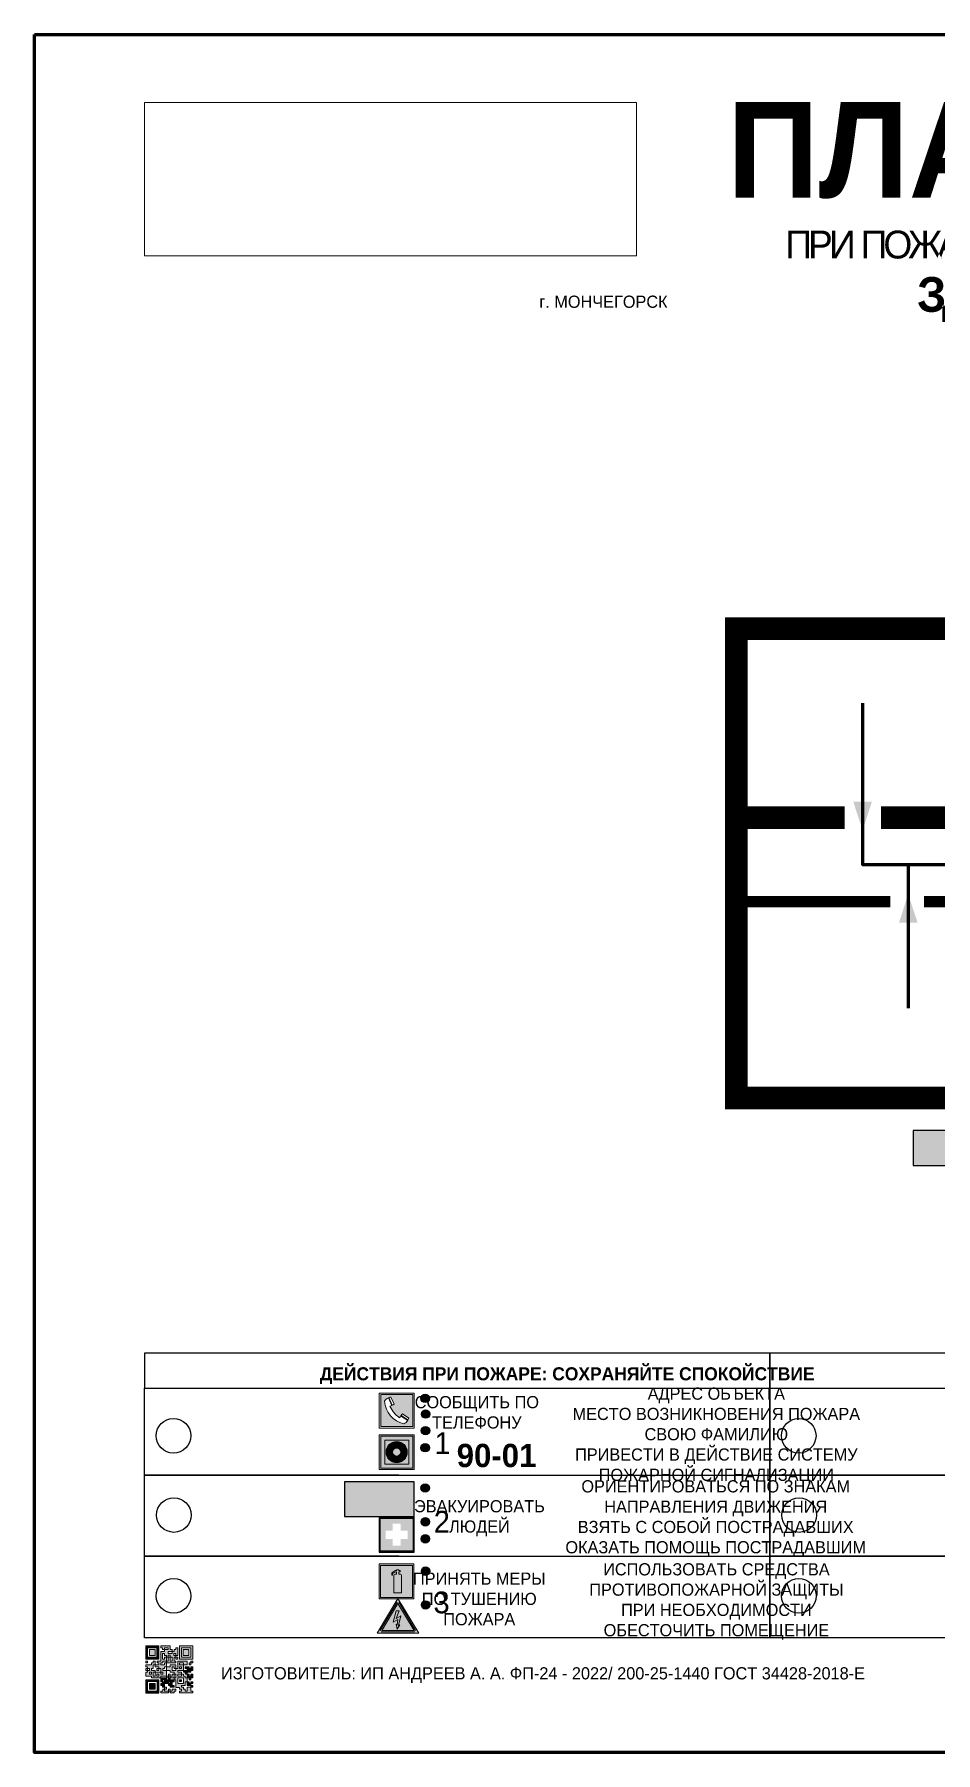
# Model space of a CAD drawing. Header units: millimetres. Extents: x 13810 to 67229, y 12374 to 21950.
# Drawn here: x 21915.8 to 22123, y 19873.2 to 20268.2 of the extents above; entities that cross this region are included whole.
import ezdxf

# ---------------------------------------------------------------- set-up
doc = ezdxf.new("R2010")
doc.units = ezdxf.units.MM
doc.layers.add('План_Штампы', color=7, linetype='Continuous')
doc.styles.add('обычный', font='arial.ttf')
picture_1 = doc.add_image_def('image1.jpg', size_in_pixel=(337, 105))

# ---------------------------------------------------------------- blocks, each defined once
blk = doc.blocks.new('A$C3E6D3DDE')
at = {"lineweight": 5}
h = blk.add_hatch(color=40, dxfattribs=at)
h.paths.add_polyline_path([(24.1, 1.45), (16.46, -11.35), (31.74, -11.35)])
h.paths.add_polyline_path([(24.09, -0.46), (30.03, -10.41), (18.14, -10.41)], flags=16)
h.paths.add_polyline_path([(24.54, -3.08), (23.41, -6.02), (25.13, -5.01), (24.33, -8.5), (24.82, -8.27), (23.79, -9.86), (23.4, -8.04), (23.8, -8.43), (24.04, -6.29), (22.39, -7.25), (23.44, -3.08)], flags=0)
h = blk.add_hatch(color=256, dxfattribs=at)
h.paths.add_polyline_path([(24.37, 0.03, 0.567511), (23.82, 0.03), (17.59, -10.4, 0.582454), (17.86, -10.88), (30.32, -10.88, 0.582149), (30.6, -10.4)])
h.paths.add_polyline_path([(24.09, -0.46), (18.14, -10.41), (30.03, -10.41)], flags=16)
h.paths.add_polyline_path([(24.54, -3.08), (23.41, -6.02), (25.13, -5.01), (24.33, -8.5), (24.82, -8.27), (23.79, -9.86), (23.4, -8.04), (23.8, -8.43), (24.04, -6.29), (22.39, -7.25), (23.44, -3.08)], flags=0)
h = blk.add_hatch(color=40, dxfattribs=at)
h.paths.add_polyline_path([(24.09, -0.46), (18.14, -10.41), (30.03, -10.41)])
h.paths.add_polyline_path([(24.82, -8.27), (23.79, -9.86), (23.4, -8.04), (23.8, -8.43), (24.04, -6.29), (22.39, -7.25), (23.44, -3.08), (24.54, -3.08), (23.41, -6.02), (25.13, -5.01), (24.33, -8.5)], flags=16)
at = {"color": 40, "lineweight": 5}
for p, q in [((16.46, -11.35), (24.1, 1.45)), ((24.1, 1.45), (31.74, -11.35))]:
    blk.add_line(p, q, dxfattribs=at)
at = {"lineweight": 5}
for p, q in [((17.59, -10.4), (23.82, 0.03)), ((24.37, 0.03), (30.6, -10.4)), ((18.14, -10.41), (24.09, -0.46)), ((23.44, -3.08), (22.39, -7.25)), ((22.39, -7.25), (24.04, -6.29)), ((23.41, -6.02), (24.54, -3.08)), ((25.13, -5.01), (23.41, -6.02)), ((24.54, -3.08), (23.44, -3.08)), ((24.04, -6.29), (23.8, -8.43)), ((24.09, -0.46), (30.03, -10.41)), ((24.33, -8.5), (25.13, -5.01)), ((17.86, -10.88), (30.32, -10.88)), ((18.14, -10.41), (30.03, -10.41)), ((23.8, -8.43), (23.4, -8.04)), ((23.4, -8.04), (23.79, -9.86)), ((23.79, -9.86), (24.82, -8.27)), ((24.82, -8.27), (24.33, -8.5))]:
    blk.add_line(p, q, dxfattribs=at)
at = {"color": 50, "lineweight": 5}
blk.add_line((31.74, -11.35), (16.46, -11.35), dxfattribs=at)
blk = doc.blocks.new('QR')
at = {"lineweight": 0}
h = blk.add_hatch(color=256, dxfattribs=at)
h.dxf.hatch_style = 1
h.paths.add_polyline_path([(9241.16, 2687.38), (9242.01, 2687.38), (9242.01, 2687.83), (9241.59, 2687.83), (9241.59, 2688.68), (9239.45, 2688.68), (9239.45, 2688.25), (9239.86, 2688.25), (9239.86, 2687.83), (9240.29, 2687.83), (9240.29, 2688.25), (9241.16, 2688.25), (9241.16, 2687.83), (9240.29, 2687.83), (9240.29, 2687.38), (9239.45, 2687.38), (9239.45, 2685.22), (9238.57, 2685.22), (9238.57, 2684.8), (9239.02, 2684.8), (9239.02, 2684.37), (9238.13, 2684.37), (9238.13, 2683.92), (9239.02, 2683.92), (9239.02, 2683.5), (9239.44, 2683.5), (9239.44, 2682.64), (9239.87, 2682.64), (9239.87, 2682.18), (9239.44, 2682.18), (9239.44, 2682.64), (9238.13, 2682.64), (9238.13, 2681.76), (9237.71, 2681.76), (9237.71, 2682.64), (9238.13, 2682.64), (9238.13, 2683.07), (9237.27, 2683.07), (9237.27, 2683.51), (9237.71, 2683.51), (9237.71, 2684.37), (9238.13, 2684.37), (9238.13, 2685.22), (9237.71, 2685.22), (9237.71, 2684.8), (9237.28, 2684.8), (9237.28, 2684.38), (9235.98, 2684.38), (9235.98, 2683.92), (9236.4, 2683.92), (9236.4, 2683.49), (9236.84, 2683.49), (9236.84, 2683.07), (9236.4, 2683.07), (9236.4, 2682.64), (9235.98, 2682.64), (9235.98, 2681.76), (9237.29, 2681.76), (9237.29, 2681.33), (9239.43, 2681.33), (9239.43, 2681.76), (9240.74, 2681.76), (9240.74, 2683.05), (9239.87, 2683.05), (9239.87, 2683.5), (9240.29, 2683.5), (9240.29, 2683.91), (9240.74, 2683.91), (9240.74, 2684.81), (9240.29, 2684.81), (9240.29, 2684.79), (9240.29, 2684.37), (9239.45, 2684.37), (9239.45, 2684.8), (9239.87, 2684.8), (9239.87, 2685.21), (9240.74, 2685.21), (9240.74, 2686.1), (9240.29, 2686.1), (9240.29, 2685.64), (9239.86, 2685.64), (9239.86, 2686.95), (9240.29, 2686.95), (9240.29, 2686.52), (9240.74, 2686.52), (9240.74, 2686.1), (9241.16, 2686.1), (9241.16, 2686.53), (9241.59, 2686.53), (9241.59, 2686.1), (9242.02, 2686.1), (9242.02, 2685.21), (9241.59, 2685.21), (9241.59, 2686.1), (9241.16, 2686.1), (9241.16, 2685.21), (9240.74, 2685.21), (9240.74, 2684.81), (9242.89, 2684.81), (9242.89, 2685.22), (9242.47, 2685.22), (9242.47, 2686.11), (9242.89, 2686.11), (9242.89, 2686.52), (9242.46, 2686.52), (9242.46, 2686.95), (9242.89, 2686.95), (9242.89, 2686.52), (9243.32, 2686.52), (9243.32, 2688.26), (9242.9, 2688.26), (9242.9, 2687.83), (9242.47, 2687.83), (9242.47, 2687.38), (9242.01, 2687.38), (9242.01, 2686.94), (9241.16, 2686.94)])
h.paths.add_polyline_path([(9239.02, 2682.18), (9239.02, 2681.76), (9238.54, 2681.76), (9238.54, 2682.18)], flags=16)
h.paths.add_polyline_path([(9237.27, 2682.65), (9237.27, 2682.19), (9236.83, 2682.19), (9236.83, 2682.65)], flags=16)
h = blk.add_hatch(color=256, dxfattribs=at)
h.dxf.hatch_style = 1
h.paths.add_polyline_path([(9238.15, 2687.83), (9236.83, 2687.83), (9236.83, 2686.52), (9238.15, 2686.52)], flags=0)
h.paths.add_polyline_path([(9239.01, 2685.65), (9239.01, 2688.68), (9235.98, 2688.68), (9235.98, 2685.65)])
h.paths.add_polyline_path([(9236.41, 2686.1), (9236.41, 2688.26), (9238.56, 2688.26), (9238.56, 2686.1)], flags=16)
h.paths.add_polyline_path([(9236.83, 2686.52), (9236.83, 2687.83), (9238.15, 2687.83), (9238.15, 2686.52)], flags=0)
h = blk.add_hatch(color=256, dxfattribs=at)
h.dxf.hatch_style = 1
h.paths.add_polyline_path([(9243.32, 2686.11), (9242.89, 2686.11), (9242.89, 2685.64), (9243.32, 2685.64)])
h.paths.add_polyline_path([(9239.02, 2683.07), (9239.02, 2683.5), (9238.56, 2683.5), (9238.56, 2683.07)])
h.paths.add_polyline_path([(9236.4, 2684.8), (9236.4, 2685.22), (9235.98, 2685.22), (9235.98, 2684.8)])
h.paths.add_polyline_path([(9236.4, 2683.07), (9236.4, 2683.49), (9235.98, 2683.49), (9235.98, 2683.07)])
h = blk.add_hatch(color=256, dxfattribs=at)
h.dxf.hatch_style = 1
h.paths.add_polyline_path([(9238.15, 2686.52), (9238.15, 2687.83), (9236.83, 2687.83), (9236.83, 2686.52)])
h.paths.add_polyline_path([(9245.91, 2686.52), (9245.91, 2687.83), (9244.59, 2687.83), (9244.59, 2686.52)], flags=0)
h.paths.add_polyline_path([(9246.77, 2685.65), (9246.77, 2688.68), (9243.74, 2688.68), (9243.74, 2685.65)])
h.paths.add_polyline_path([(9244.17, 2686.1), (9244.17, 2688.26), (9246.32, 2688.26), (9246.32, 2686.1)], flags=16)
h.paths.add_polyline_path([(9244.59, 2686.52), (9244.59, 2687.83), (9245.91, 2687.83), (9245.91, 2686.52)], flags=0)
h = blk.add_hatch(color=256, dxfattribs=at)
h.dxf.hatch_style = 1
h.paths.add_polyline_path([(9240.75, 2681.76), (9240.75, 2681.35), (9241.17, 2681.35), (9241.17, 2681.76)])
h.paths.add_polyline_path([(9241.6, 2682.18), (9241.17, 2682.18), (9241.17, 2681.76), (9241.6, 2681.76)])
h.paths.add_polyline_path([(9242.47, 2681.34), (9242.47, 2682.19), (9242.02, 2682.19), (9242.02, 2681.76), (9241.6, 2681.76), (9241.6, 2681.34)])
h.paths.add_polyline_path([(9239.87, 2678.3), (9239.44, 2678.3), (9239.44, 2677.89), (9241.17, 2677.89), (9241.17, 2678.3), (9240.28, 2678.3), (9240.28, 2678.73), (9239.87, 2678.73)])
h.paths.add_polyline_path([(9240.75, 2678.73), (9240.75, 2679.19), (9240.28, 2679.19), (9240.28, 2678.73)])
h.paths.add_polyline_path([(9241.6, 2678.73), (9241.17, 2678.73), (9241.17, 2678.3), (9241.6, 2678.3)])
h.paths.add_polyline_path([(9242.02, 2678.3), (9241.6, 2678.3), (9241.6, 2677.89), (9242.48, 2677.89), (9242.48, 2678.31), (9242.9, 2678.31), (9242.9, 2678.73), (9242.02, 2678.73)])
h.paths.add_polyline_path([(9246.36, 2684.37), (9246.36, 2684.79), (9245.93, 2684.79), (9245.93, 2684.37)])
h.paths.add_polyline_path([(9246.78, 2685.2), (9246.36, 2685.2), (9246.36, 2684.79), (9246.78, 2684.79)])
h.paths.add_polyline_path([(9245.91, 2687.83), (9244.59, 2687.83), (9244.59, 2686.52), (9245.91, 2686.52)])
h = blk.add_hatch(color=256, dxfattribs=at)
h.dxf.hatch_style = 1
h.paths.add_polyline_path([(9243.32, 2682.64), (9243.32, 2683.07), (9244.62, 2683.07), (9244.62, 2684.37), (9243.74, 2684.37), (9243.74, 2684.8), (9244.62, 2684.8), (9244.62, 2684.37), (9245.48, 2684.37), (9245.48, 2685.22), (9243.32, 2685.22), (9243.32, 2683.5), (9242.89, 2683.5), (9242.89, 2683.06), (9242.01, 2683.06), (9242.01, 2683.91), (9242.47, 2683.91), (9242.47, 2683.5), (9242.89, 2683.5), (9242.89, 2684.38), (9241.59, 2684.38), (9241.59, 2683.91), (9240.74, 2683.91), (9240.74, 2683.05), (9241.59, 2683.05), (9241.59, 2682.64), (9242.47, 2682.64), (9242.47, 2682.19), (9242.91, 2682.19), (9242.91, 2681.34), (9242.48, 2681.34), (9242.48, 2680.91), (9242.91, 2680.91), (9242.91, 2679.17), (9243.75, 2679.17), (9243.75, 2678.73), (9244.2, 2678.73), (9244.2, 2678.3), (9243.75, 2678.3), (9243.75, 2677.88), (9246.78, 2677.88), (9246.78, 2678.3), (9246.35, 2678.3), (9246.35, 2679.19), (9245.48, 2679.19), (9245.48, 2678.31), (9245.05, 2678.31), (9245.05, 2678.73), (9244.62, 2678.73), (9244.62, 2679.19), (9244.2, 2679.19), (9244.2, 2679.61), (9245.05, 2679.61), (9245.05, 2680.46), (9245.48, 2680.46), (9245.48, 2681.34), (9245.04, 2681.34), (9245.04, 2681.76), (9244.63, 2681.76), (9244.63, 2682.19), (9244.21, 2682.19), (9244.21, 2681.76), (9243.32, 2681.76), (9243.32, 2682.19), (9244.21, 2682.19), (9244.21, 2682.64)])
h.paths.add_polyline_path([(9243.75, 2683.49), (9243.75, 2683.92), (9244.21, 2683.92), (9244.21, 2683.49)], flags=16)
h.paths.add_polyline_path([(9243.32, 2681.34), (9244.63, 2681.34), (9244.63, 2680.04), (9243.32, 2680.04)], flags=16)
h.paths.add_polyline_path([(9243.76, 2680.89), (9244.18, 2680.89), (9244.18, 2680.48), (9243.76, 2680.48)], flags=0)
h = blk.add_hatch(color=256, dxfattribs=at)
h.dxf.hatch_style = 1
h.paths.add_polyline_path([(9246.36, 2683.07), (9246.78, 2683.07), (9246.78, 2683.92), (9246.36, 2683.92), (9246.36, 2683.49), (9245.92, 2683.49), (9245.92, 2683.92), (9245.06, 2683.92), (9245.06, 2683.49), (9245.48, 2683.49), (9245.48, 2683.07), (9244.62, 2683.07), (9244.62, 2682.65), (9245.05, 2682.65), (9245.05, 2682.18), (9245.48, 2682.18), (9245.48, 2682.65), (9246.36, 2682.65)])
h.paths.add_polyline_path([(9246.78, 2682.18), (9246.36, 2682.18), (9246.36, 2681.75), (9245.92, 2681.75), (9245.92, 2682.18), (9245.48, 2682.18), (9245.48, 2681.34), (9245.48, 2681.34), (9245.94, 2681.34), (9245.94, 2680.91), (9246.36, 2680.91), (9246.36, 2681.34), (9246.78, 2681.34)])
h = blk.add_hatch(color=256, dxfattribs=at)
h.dxf.hatch_style = 1
h.paths.add_polyline_path([(9235.98, 2680.9), (9235.98, 2677.86), (9239.02, 2677.86), (9239.02, 2680.9)])
h.paths.add_polyline_path([(9238.57, 2680.48), (9238.57, 2678.32), (9236.41, 2678.32), (9236.41, 2680.48)], flags=16)
h.paths.add_polyline_path([(9238.15, 2680.05), (9238.15, 2678.74), (9236.83, 2678.74), (9236.83, 2680.05)], flags=0)
h = blk.add_hatch(color=256, dxfattribs=at)
h.dxf.hatch_style = 1
h.paths.add_polyline_path([(9238.15, 2680.05), (9236.83, 2680.05), (9236.83, 2678.74), (9238.15, 2678.74)])
h = blk.add_hatch(color=256, dxfattribs=at)
h.dxf.hatch_style = 1
h.paths.add_polyline_path([(9242.02, 2680.46), (9242.48, 2680.46), (9242.48, 2680.91), (9241.58, 2680.91), (9241.58, 2681.35), (9241.17, 2681.35), (9241.17, 2680.91), (9240.75, 2680.91), (9240.75, 2681.33), (9239.43, 2681.33), (9239.43, 2680.46), (9239.86, 2680.46), (9239.86, 2680.92), (9240.3, 2680.92), (9240.3, 2680.46), (9239.86, 2680.46), (9239.86, 2680.04), (9239.44, 2680.04), (9239.44, 2679.62), (9239.86, 2679.62), (9239.86, 2679.19), (9240.29, 2679.19), (9240.29, 2680.03), (9241.18, 2680.03), (9241.18, 2680.47), (9241.6, 2680.47), (9241.6, 2680.03), (9241.18, 2680.03), (9241.18, 2679.61), (9241.6, 2679.61), (9241.6, 2679.19), (9242.47, 2679.19), (9242.47, 2679.6), (9242.02, 2679.6)])
h = blk.add_hatch(color=256, dxfattribs=at)
h.dxf.hatch_style = 1
h.paths.add_polyline_path([(9244.18, 2680.48), (9244.18, 2680.89), (9243.76, 2680.89), (9243.76, 2680.48)])
h = blk.add_hatch(color=256, dxfattribs=at)
h.dxf.hatch_style = 1
h.paths.add_polyline_path([(9245.93, 2680.04), (9245.93, 2680.46), (9245.48, 2680.46), (9245.48, 2679.62), (9246.35, 2679.62), (9246.35, 2680.04)])
h.paths.add_polyline_path([(9246.78, 2680.04), (9246.78, 2680.46), (9246.35, 2680.46), (9246.35, 2680.04)])
h.paths.add_polyline_path([(9246.78, 2679.18), (9246.78, 2679.62), (9246.35, 2679.62), (9246.35, 2679.18)])
for points in [[(9237.71, 2685.22), (9238.13, 2685.22), (9238.13, 2684.37), (9237.71, 2684.37), (9237.71, 2683.51), (9237.27, 2683.51), (9237.27, 2683.07), (9238.13, 2683.07), (9238.13, 2682.64), (9237.71, 2682.64), (9237.71, 2681.76), (9238.13, 2681.76), (9238.13, 2682.64), (9239.44, 2682.64), (9239.44, 2683.5), (9239.02, 2683.5), (9239.02, 2683.07), (9238.56, 2683.07), (9238.56, 2683.5), (9239.02, 2683.5), (9239.02, 2683.92), (9238.13, 2683.92), (9238.13, 2684.37), (9239.02, 2684.37), (9239.02, 2684.8), (9238.57, 2684.8), (9238.57, 2685.22), (9239.45, 2685.22), (9239.45, 2687.38), (9240.29, 2687.38), (9240.29, 2687.83), (9239.86, 2687.83), (9239.86, 2688.25), (9239.45, 2688.25), (9239.45, 2688.68), (9241.59, 2688.68), (9241.59, 2687.83), (9242.01, 2687.83), (9242.01, 2687.38), (9242.47, 2687.38), (9242.47, 2687.83), (9242.9, 2687.83), (9242.9, 2688.26), (9243.32, 2688.26), (9243.32, 2686.52), (9242.89, 2686.52), (9242.89, 2686.11), (9243.32, 2686.11), (9243.32, 2685.64), (9242.89, 2685.64), (9242.89, 2686.11), (9242.47, 2686.11), (9242.47, 2685.22), (9242.89, 2685.22), (9242.89, 2684.81), (9240.74, 2684.81), (9240.74, 2683.91), (9241.59, 2683.91), (9241.59, 2684.38), (9242.89, 2684.38), (9242.89, 2683.5), (9242.47, 2683.5), (9242.47, 2683.91), (9242.01, 2683.91), (9242.01, 2683.06), (9242.89, 2683.06), (9242.89, 2683.5), (9243.32, 2683.5), (9243.32, 2685.22), (9245.48, 2685.22), (9245.48, 2684.37), (9244.62, 2684.37), (9244.62, 2683.07), (9245.48, 2683.07), (9245.48, 2683.49), (9245.06, 2683.49), (9245.06, 2683.92), (9245.92, 2683.92), (9245.92, 2683.49), (9246.36, 2683.49), (9246.36, 2683.92), (9246.78, 2683.92), (9246.78, 2683.07), (9246.36, 2683.07), (9246.36, 2682.65), (9245.48, 2682.65), (9245.48, 2682.18), (9245.92, 2682.18), (9245.92, 2681.75), (9246.36, 2681.75), (9246.36, 2682.18), (9246.78, 2682.18), (9246.78, 2681.34), (9246.36, 2681.34), (9246.36, 2680.91), (9245.94, 2680.91), (9245.94, 2681.34), (9245.48, 2681.34), (9245.48, 2680.46), (9245.93, 2680.46), (9245.93, 2680.04), (9246.35, 2680.04), (9246.35, 2680.46), (9246.78, 2680.46), (9246.78, 2680.04), (9246.78, 2680.04), (9246.35, 2680.04), (9246.35, 2679.62), (9246.78, 2679.62), (9246.78, 2679.18), (9246.35, 2679.18), (9246.35, 2678.3), (9246.78, 2678.3), (9246.78, 2677.88), (9243.75, 2677.88), (9243.75, 2678.3), (9244.2, 2678.3), (9244.2, 2678.73), (9243.75, 2678.73), (9243.75, 2679.17), (9242.91, 2679.17), (9242.91, 2680.91), (9242.48, 2680.91), (9242.48, 2680.46), (9242.02, 2680.46), (9242.02, 2679.6), (9242.47, 2679.6), (9242.47, 2679.19), (9241.6, 2679.19), (9241.6, 2679.61), (9241.18, 2679.61), (9241.18, 2680.03), (9240.29, 2680.03), (9240.29, 2679.19), (9240.75, 2679.19), (9240.75, 2678.73), (9240.28, 2678.73), (9240.28, 2678.3), (9241.17, 2678.3), (9241.17, 2678.73), (9241.6, 2678.73), (9241.6, 2678.3), (9242.02, 2678.3), (9242.02, 2678.73), (9242.9, 2678.73), (9242.9, 2678.31), (9242.48, 2678.31), (9242.48, 2677.89), (9241.6, 2677.89), (9241.6, 2678.3), (9241.17, 2678.3), (9241.17, 2677.89), (9239.44, 2677.89), (9239.44, 2678.3), (9239.87, 2678.3), (9239.87, 2678.73), (9240.28, 2678.73), (9240.28, 2679.19), (9240.29, 2679.19), (9239.86, 2679.19), (9239.86, 2679.62), (9239.44, 2679.62), (9239.44, 2680.04), (9239.86, 2680.04), (9239.86, 2680.46), (9239.43, 2680.46), (9239.43, 2681.33), (9237.29, 2681.33), (9237.29, 2681.76), (9235.98, 2681.76), (9235.98, 2682.64), (9236.4, 2682.64), (9236.4, 2683.07), (9235.98, 2683.07), (9235.98, 2683.49), (9236.4, 2683.49), (9236.4, 2683.92), (9235.98, 2683.92), (9235.98, 2684.38), (9237.28, 2684.38), (9237.28, 2684.8), (9237.71, 2684.8), (9237.71, 2685.22), (9237.92, 2685.22)], [(9240.74, 2686.1), (9240.74, 2686.52), (9240.29, 2686.52), (9240.29, 2686.95), (9239.86, 2686.95), (9239.86, 2685.64), (9240.29, 2685.64), (9240.29, 2686.1), (9240.74, 2686.1), (9240.74, 2686.52)], [(9240.74, 2683.05), (9240.74, 2681.76), (9239.43, 2681.76), (9239.43, 2681.33), (9240.75, 2681.33), (9240.75, 2681.35), (9240.75, 2680.91), (9241.17, 2680.91), (9241.17, 2681.35), (9241.58, 2681.35), (9241.58, 2680.91), (9242.48, 2680.91), (9242.48, 2681.34), (9242.91, 2681.34), (9242.91, 2682.19), (9242.47, 2682.19), (9242.47, 2682.64), (9241.59, 2682.64), (9241.59, 2683.05), (9240.74, 2683.05)], [(9240.74, 2685.21), (9239.87, 2685.21), (9239.87, 2684.8), (9239.45, 2684.8), (9239.45, 2684.37), (9240.29, 2684.37), (9240.29, 2684.79), (9240.29, 2684.81), (9240.74, 2684.81), (9240.74, 2685.21), (9239.87, 2685.21)], [(9240.74, 2683.91), (9240.29, 2683.91), (9240.29, 2683.5), (9239.87, 2683.5), (9239.87, 2683.05), (9240.74, 2683.05), (9240.74, 2683.91)], [(9241.6, 2681.76), (9242.02, 2681.76), (9242.02, 2682.19), (9242.47, 2682.19), (9242.47, 2681.34), (9241.6, 2681.34), (9241.6, 2681.76)], [(9244.62, 2683.07), (9243.32, 2683.07), (9243.32, 2682.64), (9244.21, 2682.64), (9244.21, 2682.19), (9243.32, 2682.19), (9243.32, 2681.76), (9244.21, 2681.76), (9244.21, 2682.19), (9244.63, 2682.19), (9244.63, 2681.76), (9245.04, 2681.76), (9245.04, 2681.34), (9245.48, 2681.34)], [(9244.62, 2684.37), (9244.62, 2684.8), (9243.74, 2684.8), (9243.74, 2684.37), (9244.62, 2684.37)], [(9245.48, 2682.18), (9245.05, 2682.18), (9245.05, 2682.65), (9244.62, 2682.65), (9244.62, 2683.07)], [(9245.48, 2682.18), (9245.48, 2681.34)], [(9239.86, 2680.46), (9239.86, 2680.92), (9240.3, 2680.92), (9240.3, 2680.46), (9239.86, 2680.46)], [(9245.48, 2680.46), (9245.05, 2680.46), (9245.05, 2679.61), (9244.2, 2679.61), (9244.2, 2679.19), (9244.62, 2679.19), (9244.62, 2678.73), (9245.05, 2678.73), (9245.05, 2678.31), (9245.48, 2678.31), (9245.48, 2679.19), (9246.35, 2679.19), (9246.35, 2679.07)], [(9246.35, 2679.62), (9245.48, 2679.62), (9245.48, 2680.46)], [(9245.48, 2680.46), (9245.48, 2679.62), (9246.35, 2679.62), (9246.35, 2680.04), (9245.93, 2680.04), (9245.93, 2680.46), (9245.48, 2680.46), (9245.48, 2679.62)], [(9246.35, 2679.62), (9246.35, 2679.18)]]:
    blk.add_lwpolyline(points, dxfattribs=at)
for points in [[(9235.98, 2685.65), (9239.01, 2685.65), (9239.01, 2688.68), (9235.98, 2688.68)], [(9236.41, 2688.26), (9238.56, 2688.26), (9238.56, 2686.1), (9236.41, 2686.1)], [(9236.83, 2687.83), (9238.15, 2687.83), (9238.15, 2686.52), (9236.83, 2686.52)], [(9240.29, 2687.83), (9241.16, 2687.83), (9241.16, 2688.25), (9240.29, 2688.25)], [(9240.29, 2688.25), (9241.16, 2688.25), (9241.16, 2687.83), (9240.29, 2687.83)], [(9241.16, 2686.1), (9240.74, 2686.1), (9240.74, 2685.21), (9241.16, 2685.21)], [(9242.01, 2687.38), (9241.16, 2687.38), (9241.16, 2686.94), (9242.01, 2686.94)], [(9241.16, 2687.38), (9242.01, 2687.38), (9242.01, 2686.94), (9241.16, 2686.94)], [(9241.16, 2686.53), (9241.59, 2686.53), (9241.59, 2686.1), (9241.16, 2686.1)], [(9241.59, 2686.1), (9242.02, 2686.1), (9242.02, 2685.21), (9241.59, 2685.21)], [(9242.89, 2686.52), (9242.46, 2686.52), (9242.46, 2686.95), (9242.89, 2686.95)], [(9243.74, 2685.65), (9246.77, 2685.65), (9246.77, 2688.68), (9243.74, 2688.68)], [(9244.17, 2688.26), (9246.32, 2688.26), (9246.32, 2686.1), (9244.17, 2686.1)], [(9244.59, 2687.83), (9245.91, 2687.83), (9245.91, 2686.52), (9244.59, 2686.52)], [(9235.98, 2684.8), (9236.4, 2684.8), (9236.4, 2685.22), (9235.98, 2685.22)], [(9236.4, 2683.07), (9236.84, 2683.07), (9236.84, 2683.49), (9236.4, 2683.49)], [(9236.83, 2682.19), (9237.27, 2682.19), (9237.27, 2682.65), (9236.83, 2682.65)], [(9238.54, 2682.18), (9239.02, 2682.18), (9239.02, 2681.76), (9238.54, 2681.76)], [(9239.44, 2682.64), (9239.87, 2682.64), (9239.87, 2682.18), (9239.44, 2682.18)], [(9241.17, 2682.18), (9241.6, 2682.18), (9241.6, 2681.76), (9241.17, 2681.76)], [(9243.75, 2683.92), (9244.21, 2683.92), (9244.21, 2683.49), (9243.75, 2683.49)], [(9245.93, 2684.79), (9246.36, 2684.79), (9246.36, 2684.37), (9245.93, 2684.37)], [(9246.36, 2685.2), (9246.78, 2685.2), (9246.78, 2684.79), (9246.36, 2684.79)], [(9235.98, 2677.86), (9239.02, 2677.86), (9239.02, 2680.9), (9235.98, 2680.9)], [(9236.41, 2680.48), (9238.57, 2680.48), (9238.57, 2678.32), (9236.41, 2678.32)], [(9236.83, 2680.05), (9238.15, 2680.05), (9238.15, 2678.74), (9236.83, 2678.74)], [(9240.75, 2681.76), (9241.17, 2681.76), (9241.17, 2681.35), (9240.75, 2681.35)], [(9241.18, 2680.03), (9241.6, 2680.03), (9241.6, 2680.47), (9241.18, 2680.47)], [(9243.32, 2680.04), (9244.63, 2680.04), (9244.63, 2681.34), (9243.32, 2681.34)], [(9243.76, 2680.89), (9244.18, 2680.89), (9244.18, 2680.48), (9243.76, 2680.48)]]:
    blk.add_lwpolyline(points, close=True, dxfattribs=at)
blk = doc.blocks.new('A$C456E1F9C')
at = {"lineweight": 5}
h = blk.add_hatch(color=242, dxfattribs=at)
h.paths.add_polyline_path([(0.51, -1.47), (0.51, -13.26), (12.29, -13.26), (12.29, -1.47)])
h.paths.add_polyline_path([(5.42, -4.95, -0.254479), (4.78, -5.4), (3.52, -2.53, -0.209735), (4.23, -2.4)], flags=16)
h.paths.add_polyline_path([(8.53, -8.6), (10.87, -10.17), (10.54, -10.76), (8.03, -9.13, -0.192251)], flags=16)
h.paths.add_polyline_path([(4.61, -5.49, 0.005518), (3.87, -5.72, 0.128647), (7.49, -10.01, 0.00809), (7.83, -9.33), (10.47, -10.97, -0.16736), (8.99, -12.25, -0.327862), (1.95, -3.95, -0.166952), (3.36, -2.62)], flags=16)
at = {"color": 242, "lineweight": 5}
for p, q in [((0, -13.77), (0, -0.97)), ((12.8, -0.97), (0, -0.97)), ((4.61, -5.49), (3.36, -2.62)), ((3.52, -2.53), (4.78, -5.4)), ((4.23, -2.4), (5.42, -4.95)), ((12.8, -13.77), (12.8, -0.97)), ((7.83, -9.33), (10.47, -10.97)), ((8.03, -9.13), (10.54, -10.76)), ((10.81, -10.12), (8.53, -8.6)), ((10.54, -10.76), (10.8, -10.3)), ((10.8, -10.3), (10.81, -10.12)), ((0, -13.77), (12.8, -13.77))]:
    blk.add_line(p, q, dxfattribs=at)
blk.add_lwpolyline([(0.51, -1.47), (12.29, -1.47), (12.29, -13.26), (0.51, -13.26)], close=True, dxfattribs=at)
for centre, radius, start, end in [((4.59, -5.34), 2.99, 114.28453, 152.19739), ((11.12, -3.31), 9.19, 183.99153, 256.60086), ((4.02, -3.27), 0.891, 76.32839, 123.70924), ((14.98, -39.1), 35.17, 107.14873, 108.41345), ((13.86, -0.94), 11.08, 205.55365, 234.87622), ((4.68, -4.59), 0.824, 276.9621, 334.07228), ((-13.31, 0.8), 23.44, 332.54871, 334.40268), ((8.94, -9.5), 0.989, 114.40924, 157.93883), ((7.87, -9.46), 3, 291.92908, 329.9329)]:
    blk.add_arc(centre, radius, start, end, dxfattribs=at)
blk = doc.blocks.new('A$C54414219')
at = {"true_color": 0xffffff}
h = blk.add_hatch(color=7, dxfattribs=at)
h.paths.add_polyline_path([(2.39, -9.45), (2.39, -18.3), (11.23, -18.3), (11.23, -9.45)], flags=0)
h.paths.add_polyline_path([(10.71, -13.87, -1), (2.92, -13.87, -1)], flags=0)
h.paths.add_polyline_path([(8.3, -13.87, -1), (5.33, -13.87, -1)], flags=0)
h.paths.add_polyline_path([(0.41, -7.47), (0.41, -20.27), (13.21, -20.27), (13.21, -7.47)])
h.paths.add_polyline_path([(0.92, -19.77), (12.71, -19.77), (12.71, -7.98), (0.92, -7.98)], flags=16)
h.paths.add_polyline_path([(11.23, -9.45), (11.23, -18.3), (2.39, -18.3), (2.39, -9.45)], flags=0)
at = {"lineweight": 5}
h = blk.add_hatch(color=242, dxfattribs=at)
h.paths.add_polyline_path([(12.71, -7.98), (0.92, -7.98), (0.92, -19.77), (12.71, -19.77)])
h.paths.add_polyline_path([(11.23, -18.3), (2.39, -18.3), (2.39, -9.45), (11.23, -9.45)], flags=16)
h.paths.add_polyline_path([(10.71, -13.87, -1), (2.92, -13.87, -1)], flags=0)
h.paths.add_polyline_path([(8.3, -13.87, -1), (5.33, -13.87, -1)], flags=0)
at = {"true_color": 0xffffff}
h = blk.add_hatch(color=7, dxfattribs=at)
h.paths.add_polyline_path([(2.39, -9.45), (2.39, -18.3), (11.23, -18.3), (11.23, -9.45)])
h.paths.add_polyline_path([(10.71, -13.87, -1), (2.92, -13.87, -1)], flags=16)
h.paths.add_polyline_path([(8.3, -13.87, -1), (5.33, -13.87, -1)], flags=0)
at = {"lineweight": 5}
h = blk.add_hatch(color=242, dxfattribs=at)
h.paths.add_polyline_path([(2.92, -13.87, 1), (10.71, -13.87, 1)])
h.paths.add_polyline_path([(8.3, -13.87, -1), (5.33, -13.87, -1)], flags=16)
at = {"color": 242, "lineweight": 5}
for p, q in [((0.41, -20.27), (0.41, -7.47)), ((0.41, -7.47), (13.21, -7.47)), ((0.41, -7.47), (13.21, -7.47)), ((13.21, -20.27), (13.21, -7.47)), ((0.41, -20.27), (13.21, -20.27))]:
    blk.add_line(p, q, dxfattribs=at)
for points in [[(0.92, -7.98), (12.71, -7.98), (12.71, -19.77), (0.92, -19.77)], [(2.39, -9.45), (11.23, -9.45), (11.23, -18.3), (2.39, -18.3)]]:
    blk.add_lwpolyline(points, close=True, dxfattribs=at)
for radius in [3.89, 1.49]:
    blk.add_circle((6.81, -13.87), radius, dxfattribs=at)
blk = doc.blocks.new('A$C32E8229D')
at = {"true_color": 0xffffff}
blk.add_hatch(color=7, dxfattribs=at).paths.add_polyline_path([(0, 0), (0, -8), (16, -8), (16, 0)])
h = blk.add_hatch(color=126)
h.paths.add_polyline_path([(0.2, -0.2), (15.8, -0.2), (15.8, -7.8), (0.2, -7.8)])
h.paths.add_polyline_path([(13.49, -2.05), (12.08, -2.05), (11.37, -2.63, 0.162397), (11.29, -2.84), (11.29, -3.63), (10.35, -3.63), (10.35, -4.05), (11.68, -4.05), (11.68, -3.48), (12.26, -4.28), (11.29, -5.1), (11.29, -6.78), (11.85, -6.78), (11.85, -5.44), (12.8, -4.64), (12.8, -5.94), (14.46, -5.94), (14.46, -5.39), (13.45, -5.39), (13.45, -3.97), (12.46, -2.59), (13.15, -2.59), (13.69, -3.34), (14.18, -3)], flags=16)
h.paths.add_polyline_path([(10.74, -1.82, 1), (11.8, -1.82, 1)], flags=16)
h.paths.add_polyline_path([(9.39, -3.59), (5.99, -3.59), (6.56, -3.03), (5.91, -3.03), (5.1, -3.83), (5.91, -4.64), (6.56, -4.64), (5.99, -4.09), (9.39, -4.09)], flags=16)
h.paths.add_polyline_path([(4.29, -1.08), (1.72, -1.08), (1.72, -6.6), (4.29, -6.6)], flags=16)
at = {"color": 126}
blk.add_lwpolyline([(16, -8), (0, -8), (0, 0), (16, 0)], close=True, dxfattribs=at)
blk = doc.blocks.new('A$C18900ED3')
h = blk.add_hatch(color=126)
h.paths.add_polyline_path([(-0.18, -0.18), (-7.02, -0.18), (-7.02, -7.02), (-0.18, -7.02)])
h.paths.add_polyline_path([(-5.89, -4.46), (-5.89, -2.77), (-4.46, -2.77), (-4.46, -1.31), (-2.77, -1.31), (-2.77, -2.77), (-1.33, -2.77), (-1.33, -4.46), (-2.77, -4.46), (-2.77, -5.89), (-4.46, -5.89), (-4.46, -4.46)], flags=16)
at = {"color": 126}
for p, q in [((-7.2, 0), (-7.2, -7.2)), ((0, 0), (-7.2, 0)), ((0, -7.2), (0, 0)), ((-7.02, -7.02), (-7.02, -0.18)), ((-7.02, -0.18), (-0.18, -0.18)), ((-0.18, -0.18), (-0.18, -7.02)), ((-0.18, -7.02), (-7.02, -7.02)), ((-7.2, -7.2), (0, -7.2))]:
    blk.add_line(p, q, dxfattribs=at)
blk = doc.blocks.new('A$C3AD82952')
at = {"true_color": 0xf5f5ff}
h = blk.add_hatch(color=7, dxfattribs=at)
h.dxf.hatch_style = 1
h.paths.add_polyline_path([(8.21, 8.73, 0.414214), (7.89, 9.05), (7.22, 9.05), (7.22, 9.92), (7.59, 9.92, 1), (7.57, 10.36), (7.22, 10.36), (7.22, 10.6), (6.43, 10.6), (6.43, 10.36), (6.01, 10.36), (4.74, 9.59), (4.74, 8.69), (4.98, 8.73), (4.98, 9.26), (6.12, 9.91), (6.43, 9.91), (6.43, 9.05), (5.76, 9.05, 0.414214), (5.44, 8.73), (5.44, 2.2), (8.21, 2.2)], flags=0)
h.paths.add_polyline_path([(12.8, 12.8), (0, 12.8), (0, 0), (12.8, 0)])
h.paths.add_polyline_path([(0.51, 12.29), (12.29, 12.29), (12.29, 0.51), (0.51, 0.51)], flags=16)
h.paths.add_polyline_path([(4.74, 9.59), (6.01, 10.36), (6.43, 10.36), (6.43, 10.6), (7.22, 10.6), (7.22, 10.36), (7.59, 10.36, -0.94586), (7.59, 9.92), (7.22, 9.92), (7.22, 9.05), (7.89, 9.05, -0.414214), (8.21, 8.73), (8.21, 2.2), (5.44, 2.2), (5.44, 8.73, -0.414214), (5.76, 9.05), (6.43, 9.05), (6.43, 9.91), (6.12, 9.91), (4.98, 9.26), (4.98, 8.73), (4.74, 8.69)], flags=0)
h = blk.add_hatch(color=242)
h.dxf.hatch_style = 1
h.paths.add_polyline_path([(12.29, 12.29), (0.51, 12.29), (0.51, 0.51), (12.29, 0.51)])
h.paths.add_polyline_path([(4.74, 8.69), (4.74, 9.59), (6.01, 10.36), (6.43, 10.36), (6.43, 10.6), (7.22, 10.6), (7.22, 10.36), (7.59, 10.36, -0.94586), (7.59, 9.92), (7.22, 9.92), (7.22, 9.05), (7.89, 9.05, -0.414214), (8.21, 8.73), (8.21, 2.2), (5.44, 2.2), (5.44, 8.73, -0.414214), (5.76, 9.05), (6.43, 9.05), (6.43, 9.91), (6.12, 9.91), (4.98, 9.26), (4.98, 8.73)], flags=16)
h = blk.add_hatch(color=7, dxfattribs=at)
h.dxf.hatch_style = 1
h.paths.add_polyline_path([(8.21, 8.73, 0.414214), (7.89, 9.05), (7.22, 9.05), (7.22, 9.92), (7.59, 9.92, 1), (7.57, 10.36), (7.22, 10.36), (7.22, 10.6), (6.43, 10.6), (6.43, 10.36), (6.01, 10.36), (4.74, 9.59), (4.74, 8.69), (4.98, 8.73), (4.98, 9.26), (6.12, 9.91), (6.43, 9.91), (6.43, 9.05), (5.76, 9.05, 0.414214), (5.44, 8.73), (5.44, 2.2), (8.21, 2.2)])
at = {"color": 242, "lineweight": 5}
for p, q in [((0, 0), (0, 12.8)), ((0, 12.8), (12.8, 12.8)), ((12.8, 0), (12.8, 12.8)), ((6.01, 10.36), (4.74, 9.59)), ((4.74, 9.59), (4.74, 8.69)), ((4.74, 8.69), (4.98, 8.73)), ((4.98, 9.26), (6.12, 9.91)), ((4.98, 8.73), (4.98, 9.26)), ((5.44, 2.2), (5.44, 8.73)), ((5.76, 9.05), (6.43, 9.05)), ((6.01, 10.36), (6.43, 10.36)), ((6.12, 9.91), (6.43, 9.91)), ((7.22, 10.6), (6.43, 10.6)), ((6.43, 10.6), (6.43, 10.36)), ((6.43, 9.91), (6.43, 9.05)), ((7.22, 10.36), (7.22, 10.6)), ((7.59, 10.36), (7.22, 10.36)), ((7.22, 9.05), (7.22, 9.92)), ((7.59, 9.92), (7.22, 9.92)), ((7.89, 9.05), (7.22, 9.05)), ((8.21, 2.2), (8.21, 8.73)), ((0, 0), (12.8, 0)), ((5.44, 2.2), (8.21, 2.2))]:
    blk.add_line(p, q, dxfattribs=at)
blk.add_lwpolyline([(0.51, 12.29), (12.29, 12.29), (12.29, 0.51), (0.51, 0.51)], close=True, dxfattribs=at)
for centre, radius, start, end in [((5.76, 8.73), 0.32, 90, 180), ((7.58, 10.14), 0.223, 273.18746, 86.81254), ((7.89, 8.73), 0.32, 0, 90)]:
    blk.add_arc(centre, radius, start, end, dxfattribs=at)
blk = doc.blocks.new('A$C7B4425F7')
at = {"true_color": 0xffffff}
blk.add_hatch(color=7, dxfattribs=at).paths.add_polyline_path([(0, 0), (-16, 0), (-16, -8), (0, -8)])
h = blk.add_hatch(color=126)
h.paths.add_polyline_path([(-0.2, -0.2), (-15.8, -0.2), (-15.8, -7.8), (-0.2, -7.8)])
h.paths.add_polyline_path([(-11.76, -2.03), (-11.76, -3.66), (-11.17, -3.66, -0.568275), (-11.17, -6.18), (-12.58, -6.18), (-12.58, -2.03)], flags=16)
h.paths.add_polyline_path([(-13.33, -4.12, -0.495768), (-13.59, -6.18), (-15.03, -6.18), (-15.03, -2.03), (-13.59, -2.03, -0.487973)], flags=16)
h.paths.add_polyline_path([(-10.25, -2.03), (-9.48, -2.03), (-9.48, -6.18), (-10.25, -6.18)], flags=16)
h.paths.add_polyline_path([(-13.84, -3.69), (-14.24, -3.69), (-14.24, -3.03), (-13.9, -3.03, -0.692621)], flags=0)
h.paths.add_polyline_path([(-9.15, -2.03), (-8.4, -2.03), (-8.04, -3.07), (-7.68, -2.03), (-6.93, -2.03), (-7.64, -4.1), (-6.93, -6.18), (-7.68, -6.18), (-8.04, -5.14), (-8.4, -6.18), (-9.15, -6.18), (-8.44, -4.1)], flags=16)
h.paths.add_polyline_path([(-11.76, -4.46), (-11.42, -4.46, -0.692621), (-11.36, -5.12), (-11.76, -5.12)], flags=0)
h.paths.add_polyline_path([(-13.9, -5.2), (-14.24, -5.2), (-14.24, -4.55), (-13.84, -4.55, -0.708038)], flags=0)
edge = h.paths.add_edge_path(flags=16)
edge.add_ellipse((-5.51, -4.08), major_axis=(0, 2.05), ratio=0.586184, start_angle=0, end_angle=360)
edge = h.paths.add_edge_path(flags=0)
edge.add_ellipse((-5.51, -4.08), major_axis=(0, 1.14), ratio=0.454828, start_angle=0, end_angle=360)
h.paths.add_polyline_path([(-4.13, -4.96, 0.377264), (-3.48, -4.52, 0.0555), (-3.16, -2.03), (-1.66, -2.03), (-1.66, -4.96), (-0.96, -4.96), (-0.96, -7.01), (-1.75, -7.01), (-1.75, -6.18), (-3.3, -6.18), (-3.3, -7.02), (-4.13, -7.02)], flags=16)
h.paths.add_polyline_path([(-2.73, -2.91), (-2.28, -2.91), (-2.28, -4.96), (-3.05, -4.96, 0.079136)], flags=0)
at = {"color": 126}
blk.add_lwpolyline([(-16, -8), (0, -8), (0, 0), (-16, 0)], close=True, dxfattribs=at)

msp = doc.modelspace()

# ---------------------------------------------------------------- hatches: boundary and pattern name
at = {"lineweight": 0}
h = msp.add_hatch(color=256, dxfattribs=at)
h.dxf.hatch_style = 1
h.paths.add_polyline_path([(22004.69, 19954.6, 1), (22006.62, 19954.6, 1)])
h = msp.add_hatch(color=256, dxfattribs=at)
h.dxf.hatch_style = 1
h.paths.add_polyline_path([(22004.79, 19951.01, 1), (22006.72, 19951.01, 1)])
h = msp.add_hatch(color=256, dxfattribs=at)
h.dxf.hatch_style = 1
h.paths.add_polyline_path([(22004.75, 19947.2, 1), (22006.68, 19947.2, 1)])
h = msp.add_hatch(color=256, dxfattribs=at)
h.dxf.hatch_style = 1
h.paths.add_polyline_path([(22004.67, 19943.27, 1), (22006.6, 19943.27, 1)])
h = msp.add_hatch(color=256, dxfattribs=at)
h.dxf.hatch_style = 1
h.paths.add_polyline_path([(22004.68, 19934.01, 1), (22006.61, 19934.01, 1)])
h = msp.add_hatch(color=256, dxfattribs=at)
h.dxf.hatch_style = 1
h.paths.add_polyline_path([(22004.72, 19926.23, 1), (22006.65, 19926.23, 1)])
h = msp.add_hatch(color=256, dxfattribs=at)
h.dxf.hatch_style = 1
h.paths.add_polyline_path([(22004.71, 19922.32, 1), (22006.65, 19922.32, 1)])
h = msp.add_hatch(color=256, dxfattribs=at)
h.dxf.hatch_style = 1
h.paths.add_polyline_path([(22004.77, 19914.9, 1), (22006.71, 19914.9, 1)])
h = msp.add_hatch(color=256, dxfattribs=at)
h.dxf.hatch_style = 1
h.paths.add_polyline_path([(22004.78, 19907.13, 1), (22006.71, 19907.13, 1)])

# ---------------------------------------------------------------- linework, layer by layer
at = {"color": 2, "lineweight": 100}
msp.add_lwpolyline([(21915.78, 20268.18), (22515.78, 20268.18), (22515.78, 19873.18), (21915.78, 19873.18)], close=True, dxfattribs=at)
at = {"lineweight": 100}
for points, const_width in [([(22289.16, 20131.57), (22077.23, 20131.57), (22077.23, 20023.69), (22160.24, 20023.69)], 5.2), ([(22077.23, 20088.12), (22102.08, 20088.12)], 5.2), ([(22168.69, 20088.12), (22110.47, 20088.12)], 5.2), ([(22076.66, 20068.8), (22112.62, 20068.8)], 2.6), ([(22120.32, 20068.8), (22138.36, 20068.8)], 2.6)]:
    msp.add_lwpolyline(points, dxfattribs=dict(at, const_width=const_width))
at = {"color": 126, "lineweight": 100, "true_color": 0x008754}
for points in [[(22137.02, 20012.29), (22167.1, 20012.29), (22167.1, 20077.28), (22106.26, 20077.28), (22106.26, 20114.4)], [(22116.73, 20077.28), (22116.73, 20044.29)]]:
    msp.add_lwpolyline(points, dxfattribs=at)
for points in [[(21941.14, 19956.95), (22084.91, 19956.95), (22084.91, 19965), (21941.14, 19965)], [(22084.91, 19956.95), (22228.68, 19956.95), (22228.68, 19965), (22084.91, 19965)], [(21941.14, 19956.95), (22084.91, 19956.95), (22084.91, 19899.55), (21941.14, 19899.55)], [(22084.91, 19956.95), (22228.68, 19956.95), (22228.68, 19899.55), (22084.91, 19899.55)]]:
    msp.add_lwpolyline(points, close=True)
for points in [[(21999.56, 19936.96), (21941.14, 19936.96), (22084.91, 19936.96)], [(22143.33, 19936.96), (22084.91, 19936.96), (22228.68, 19936.96)], [(21999.56, 19918.38), (21941.14, 19918.38), (22084.91, 19918.38)], [(22143.33, 19918.38), (22084.91, 19918.38), (22228.68, 19918.38)]]:
    msp.add_lwpolyline(points)
for centre, radius in [((22005.65, 19954.6), 0.966), ((22005.76, 19951.01), 0.966), ((21947.77, 19946.03), 3.98), ((22005.72, 19947.2), 0.966), ((22091.54, 19946.03), 3.98), ((22005.64, 19943.27), 0.966), ((21947.86, 19927.8), 3.98), ((22005.65, 19934.01), 0.966), ((22091.63, 19927.8), 3.98), ((22005.69, 19926.23), 0.966), ((22005.68, 19922.32), 0.966), ((21947.8, 19909.22), 3.98), ((22005.74, 19914.9), 0.966), ((22091.57, 19909.22), 3.98), ((22005.74, 19907.13), 0.966)]:
    msp.add_circle(centre, radius)
at = {"layer": 'План_Штампы', "color": 126, "true_color": 0x008754}
for points in [[(22104.08, 20091.81), (22108.37, 20091.8), (22106.24, 20085.21)], [(22118.89, 20063.94), (22114.6, 20063.95), (22116.72, 20070.54)]]:
    msp.add_solid(points, dxfattribs=at)

# ---------------------------------------------------------------- block references
for name, p, xscale, yscale, zscale in [('A$C456E1F9C', (21995.1, 19956.41), 0.625, 0.625, 0.625), ('A$C54414219', (21994.84, 19950.93), 0.625, 0.625, 0.625), ('A$C18900ED3', (22003.1, 19927.28), 1.111111111007631, 1.111111111007631, 1.111111111007631), ('A$C3AD82952', (21995.05, 19908.55), 0.625, 0.625, 0.625), ('A$C3E6D3DDE', (21984.33, 19907.74), 0.625, 0.625, 0.625)]:
    msp.add_blockref(name, p, dxfattribs=dict(xscale=xscale, yscale=yscale, zscale=zscale))
at = {"xscale": -1}
msp.add_blockref('A$C32E8229D', (22003.1, 19935.43), dxfattribs=at)
at = {"color": 22, "lineweight": 100, "true_color": 0xbb1e10}
msp.add_blockref('QR', (12705.42, 17209.02), dxfattribs=at)
at = {"layer": 'План_Штампы'}
msp.add_blockref('A$C7B4425F7', (22133.89, 20016.16), dxfattribs=at)

# ---------------------------------------------------------------- texts
at = {"lineweight": 0, "style": 'обычный'}
for s, insert, char_height, width, attachment_point in [('{\\fProxima Nova Rg|b1|i0|c204|p2;ПЛАН ЭВАКУАЦИИ}', (22075.06, 20252.64), 22, 493.8901, 1), ('\\pi-8.4,l8.4,t8.4;{\\fProxima Nova Rg|b0|i0|c204|p2;г. МОНЧЕГОРСК\\H1.1997x; }', (22046.64, 20206.7), 2.8, 126.6484, 5), ('{\\fProxima Nova Rg|b1|i0|c204|p2;ДЕЙСТВИЯ ПРИ ПОЖАРЕ: СОХРАНЯЙТЕ СПОКОЙСТВИЕ\\H1.6644x; }', (22038.31, 19959.83), 3, 175.1736, 5), ('\\pi-8.4,l8.4,t8.4;{\\fProxima Nova Rg|b0|i0|c204|p2;АДРЕС ОБЪЕКТА\\PМЕСТО ВОЗНИКНОВЕНИЯ ПОЖАРА \\PСВОЮ ФАМИЛИЮ\\PПРИВЕСТИ В ДЕЙСТВИЕ СИСТЕМУ \\PПОЖАРНОЙ СИГНАЛИЗАЦИИ}', (22072.6, 19945.97), 2.8, 126.6484, 5), ('{\\fProxima Nova Rg|b0|i0|c204|p2;СООБЩИТЬ ПО \\PТЕЛЕФОНУ}', (22017.53, 19951.4), 2.8, 126.6484, 5), ('{\\fProxima Nova Rg|b0|i0|c204|p2;1\\H1.1667x; }', (22009.63, 19944.34), 5, 126.6484, 5), ('{\\fProxima Nova Rg|b1|i0|c204|p2;\\H1.0714x;90-01\\fProxima Nova Rg|b0|i0|c204|p2;\\H0.93331x; \\H1.3449x; }', (22022.06, 19941.45), 5, 126.6484, 5), ('\\pi-8.4,l8.4,t8.4;{\\fProxima Nova Rg|b0|i0|c204|p2;ОРИЕНТИРОВАТЬСЯ ПО ЗНАКАМ \\PНАПРАВЛЕНИЯ ДВИЖЕНИЯ\\PВЗЯТЬ С СОБОЙ ПОСТРАДАВШИХ\\PОКАЗАТЬ ПОМОЩЬ ПОСТРАДАВШИМ}', (22072.46, 19926.99), 2.8, 126.6484, 5), ('{\\fProxima Nova Rg|b0|i0|c204|p2;ЭВАКУИРОВАТЬ \\PЛЮДЕЙ}', (22018.13, 19927.08), 2.8, 126.6484, 5), ('{\\fProxima Nova Rg|b0|i0|c204|p2;2\\H1.1967x; }', (22009.48, 19926.26), 5, 126.6484, 5), ('\\pi-8.4,l8.4,t8.4;{\\fProxima Nova Rg|b0|i0|c204|p2;ИСПОЛЬЗОВАТЬ СРЕДСТВА \\PПРОТИВОПОЖАРНОЙ ЗАЩИТЫ \\PПРИ НЕОБХОДИМОСТИ \\PОБЕСТОЧИТЬ ПОМЕЩЕНИЕ}', (22072.62, 19907.92), 2.8, 126.6484, 5), ('{\\fProxima Nova Rg|b0|i0|c204|p2;ПРИНЯТЬ МЕРЫ \\PПО ТУШЕНИЮ \\PПОЖАРА}', (22018.09, 19908.5), 2.8, 126.6484, 5), ('{\\fProxima Nova Rg|b0|i0|c204|p2;3\\H1.1967x; }', (22009.42, 19907.68), 5, 126.6484, 5), ('\\pi-8.4,l8.4,t8.4;{\\fProxima Nova Rg|b0|i0|c204|p2;ИЗГОТОВИТЕЛЬ: ИП АНДРЕЕВ А. А.\\fProxima Nova Rg|b0|i0|c0|p2; \\fProxima Nova Rg|b0|i0|c204|p2;ФП-24 - 2022/ 200-25-1440 ГОСТ 34428-2018-Е\\H1.2266x; }', (22032.74, 19891.01), 2.8, 191.3484, 5)]:
    msp.add_mtext(s, dxfattribs=dict(at, insert=insert, char_height=char_height, width=width, attachment_point=attachment_point))
at = {"color": 0, "lineweight": 0, "insert": (22225.92, 20223.24), "char_height": 8, "width": 449.2158, "attachment_point": 5, "style": 'обычный'}
msp.add_mtext('{\\fArial Black|b1|i0|c204|p34;\\H2x;\\T0.85;  \\fArial Narrow|b0|i0|c204|p34;\\H0.8x;\\W0.9;\\P\\fProxima Nova Rg|b0|i0|c204|p2;\\H0.5x;\\W1;\\C256;ПРИ ПОЖАРЕ  ИЛИ ДРУГИХ ЧРЕЗВЫЧАЙНЫХ СИТУАЦИЯХ  ИЗ ПОМЕЩЕНИЙ \\fProxima Nova Rg|b1|i0|c204|p2;\\H1.25x;\\PЗДАНИЯ УПРАВЛЕНИЯ   КОРПУС №1   ПОДВАЛ}', dxfattribs=at)

# ---------------------------------------------------------------- pictures from other files: only their frames are drawn
at = {"color": 7, "lineweight": 0, "true_color": 0xf5f5ff}
image = msp.add_image(picture_1, insert=(21941.14, 20217.3), size_in_units=(113.11, 35.24), dxfattribs=at)
image.dxf.flags = 7

doc.saveas('drawing.dxf')
